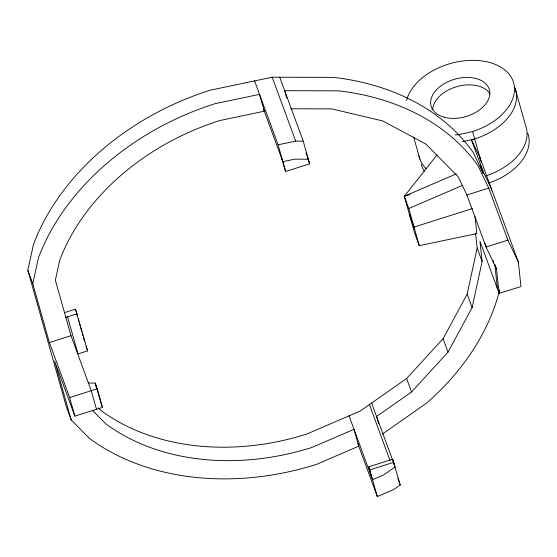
<?xml version="1.0" encoding="UTF-8"?>
<svg xmlns="http://www.w3.org/2000/svg" width="557" height="557" viewBox="0 0 557 557"><rect width="100%" height="100%" fill="white"/><g stroke="black" fill="none" stroke-linecap="round" stroke-linejoin="round"><path stroke-width="0.84" d="M92.504 410.349L105.774 423.814A222.055 169.607 -20.2 0 0 311.99 447.424L354.008 429.294L358.764 446.157L316.745 464.28A244.955 187.096 -20.2 0 1 89.259 438.234L71.212 419.922L66.262 406.478L27.85 270.305L33.455 244.488A244.955 187.096 -20.2 0 1 210.08 90.234L272.206 77.221L333.552 77.381A244.955 187.096 -20.2 0 1 473.144 152.367L483.288 173.575L480.475 165.93L491.448 188.872L491.622 190.571M88.445 383.07L95.156 383.077L97.266 388.807L102.502 407.376L74.868 416.142L69.632 397.573L49.385 342.555L32.8 283.75L38.398 257.94A244.955 187.096 -20.2 0 1 215.03 103.686L259.527 94.363L264.283 111.219L219.785 120.542A222.055 169.607 -20.2 0 0 59.669 260.377L55.366 280.213L71.011 335.69L91.257 390.715L96.493 409.284M98.415 407.912L100.824 410.363A222.055 169.607 -20.2 0 0 307.039 433.973L360.212 411.038L406.617 378.523L443.094 338.656L467.156 294.145L477.168 248.018L475.601 233.334M378.663 423.891L376.574 416.49L411.567 391.975L448.044 352.108L472.106 307.589L482.118 261.47L479.967 241.272L499.114 293.309L520.962 286.597L518.351 262.006L479.918 157.54L471.514 139.974L474.675 138.965A55.505 35.766 -15.8 0 0 514.536 86.996M475.017 216.548L476.827 233.599L419.268 245.658L414.77 233.432L404.291 196.287L436.953 155.027M382.381 434.084L426.592 403.115A244.955 187.096 -20.2 0 0 499.713 289.724M371.435 476.674L368.664 466.85L392.699 459.226L400.232 485.015L393.952 489.415L377.319 496.593L357.886 443.783M419.268 245.658L408.789 208.513L404.291 196.287L456.287 173.875M408.789 208.513L462.359 185.425M281.717 158.599L285.616 171.486L309.643 163.862L303.231 141.13L279.725 77.242M404.291 196.287L410.063 194.456M64.25 312.7L75.46 309.142L87.623 350.868L78.015 353.918L67.536 316.78M65.134 317.539L77.151 313.73M290.636 108.782L331.714 108.894L382.847 120.966L426.001 144.152L458.251 176.868L466.912 195.006L488.74 188.078L507.887 240.123L518.351 262.006M49.385 342.555L71.011 335.69M472.461 208.548L414.025 227.082L409.527 214.856M466.912 195.006L486.066 247.05L507.887 240.123M69.632 397.573L97.266 388.807M368.664 466.85L369.792 469.906L393.82 462.282M406.631 100.545A55.505 35.766 -15.8 0 1 461.948 61.096A55.505 35.766 -15.8 0 1 514.243 85.674A55.505 35.766 -15.8 0 1 472.587 131.543L458.481 134.738L455.187 134.898M462.233 141.784L474.675 138.965M254.584 80.911L278.089 144.799L295.711 141.109L303.231 141.13M488.74 188.078L478.094 165.819A244.955 187.096 -20.2 0 0 338.503 90.833L284.676 90.694L286.764 98.095M484.346 242.386L486.588 247.071M492.931 260.363L493.683 261.922M486.066 247.05L496.517 268.934L499.114 293.309M471.514 139.974L483.044 171.305M495.089 265.048L496.517 268.934M477.168 248.018L482.118 261.47M467.156 294.145L472.106 307.589M443.094 338.656L448.044 352.108M406.617 378.523L411.567 391.975M306.03 152.952L306.914 155.361M309.643 163.862L307.213 156.162L308.334 159.218L294.653 159.184L282.845 161.655L263.412 108.845M272.206 77.221L295.711 141.109M371.623 403.038L395.129 466.926L383.717 474.919L372.563 479.73L349.058 415.849M397.837 478.505L400.232 485.015M369.437 404.57L390.032 460.535M85.938 346.287L87.623 350.868M101.096 403.553L102.502 407.376M27.85 270.305L32.8 283.75M74.868 416.142L54.621 361.124L71.212 419.922M515.176 88.57L525.655 125.715A55.505 35.766 -15.8 0 1 485.962 175.852M472.587 131.543L481.283 162.386M413.628 136.973L419.915 159.26M392.699 459.226L394.008 463.87M278.089 144.799L285.616 171.486M369.792 469.906L377.319 496.593M75.46 309.142L77.326 315.749M78.259 319.05L78.955 321.521M79.421 323.171L80.117 325.65M80.584 327.3L81.747 331.429M82.213 333.079L82.909 335.558M83.376 337.208L84.539 341.33M95.86 384.984L100.873 402.746M95.156 383.077L96.298 387.115M494.804 264.269L497.394 288.651M479.918 157.54L480.099 159.239M527.751 133.137A55.505 35.766 -15.8 0 1 488.858 183.009M424.309 171.305A55.505 35.766 -15.8 0 1 421.266 164.252M432.705 109.437A30.28 19.509 -15.8 0 1 457.457 86.446A30.28 19.509 -15.8 0 1 490.021 93.875M425.98 168.493A55.505 35.766 -15.8 0 1 418.975 155.995M444.59 117.353A30.28 19.509 -15.8 0 0 489.812 93.827A30.28 19.509 -15.8 0 0 446.234 82.568A30.28 19.509 -15.8 0 0 444.59 117.353"/></g></svg>
